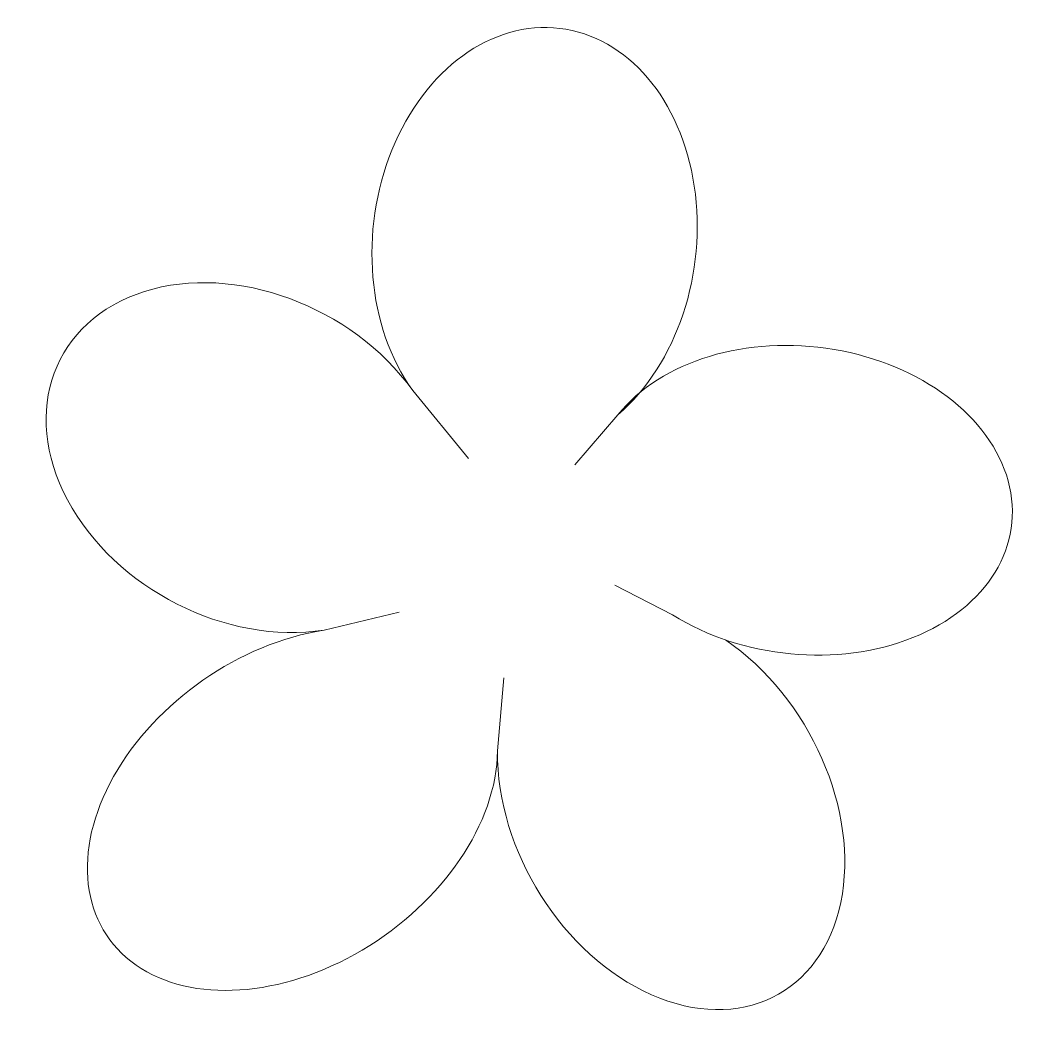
# Model space of a CAD drawing. Header units: inches. Extents: x 26.2 to 51.1, y 25 to 50.2.
import ezdxf

# ---------------------------------------------------------------- set-up
doc = ezdxf.new("R2010")
doc.units = ezdxf.units.IN
doc.header["$MEASUREMENT"] = 0
doc.layers.add('New Line Style 11', color=5, linetype='Continuous', lineweight=0)

msp = doc.modelspace()

# ---------------------------------------------------------------- linework, layer by layer
at = {"layer": 'New Line Style 11'}
for p, q in [((35.902, 41.028), (37.29, 39.339)), ((41.001, 40.422), (39.934, 39.178)), ((42.359, 35.451), (40.922, 36.19)), ((33.707, 35.075), (35.566, 35.517)), ((38.009, 32.07), (38.163, 33.891))]:
    msp.add_line(p, q, dxfattribs=at)
for centre, major_axis, ratio, start_param, end_param in [((38.931, 44.771), (0.621, 5.256), 0.759834, 3.833382, 8.731863), ((31.808, 39.36), (-4.627, 2.503), 0.767879, -2.133785, 2.353334), ((45.57, 38.301), (-5.21, 0.624), 0.728793, 0.996701, 5.862099), ((32.915, 30.633), (-4.584, -3.186), 0.697221, -2.178148, 2.68194), ((42.322, 30.663), (-2.698, 4.618), 0.729026, 0.883998, 5.289567)]:
    msp.add_ellipse(centre, major_axis=major_axis, ratio=ratio, start_param=start_param, end_param=end_param, dxfattribs=at)

doc.saveas('drawing.dxf')
